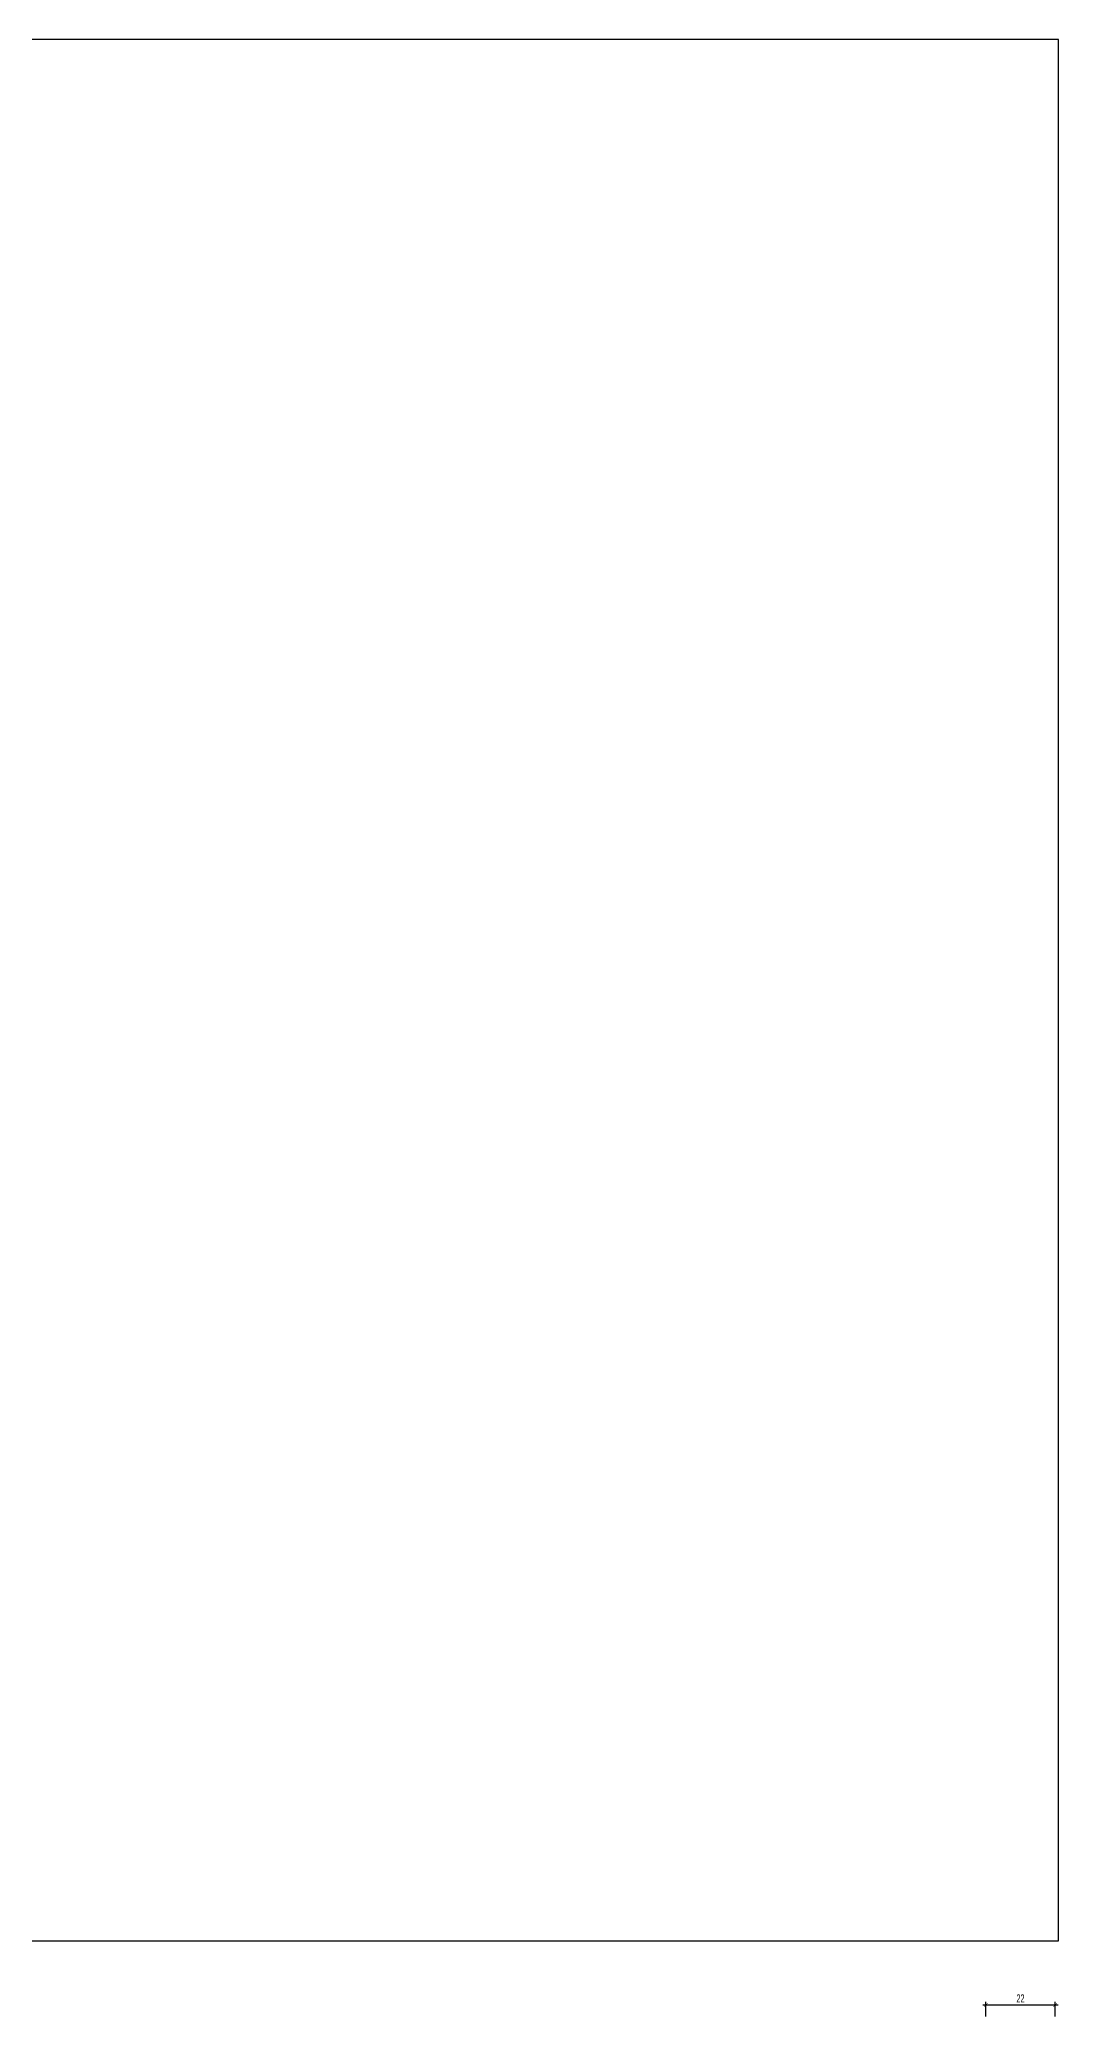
# Model space of a CAD drawing. Header units: millimetres. Extents: x -146681 to 1327256, y -72704 to 46237.
# Drawn here: x -145144 to -144826, y -43481 to -42864 of the extents above; entities that cross this region are included whole.
import ezdxf

# ---------------------------------------------------------------- set-up
doc = ezdxf.new("R2010")
doc.units = ezdxf.units.MM
doc.header["$MEASUREMENT"] = 0
doc.layers.add('KC2-THIN', color=8, linetype='Continuous')
doc.styles.add('KC2 - Dim', font='unicode.shx', dxfattribs={"width": 0.6})
doc.dimstyles.new('KC2_A1_1-1', dxfattribs={"dimtxt": 2.5, "dimasz": 1.1, "dimexe": 1, "dimexo": 0, "dimgap": 0.8, "dimtad": 1, "dimdec": 0, "dimzin": 0, "dimdsep": 46, "dimtxsty": 'KC2 - Dim', "dimblk": 'ARCHTICK', "dimcen": 0.09, "dimdle": 1, "dimclrd": 8, "dimclre": 8, "dimclrt": 31, "dimadec": 0, "dimazin": 0, "dimtfac": 1, "dimtdec": 0, "dimtofl": 0, "dimtmove": 0, "dimatfit": 3, "dimldrblk": 'ARCHTICK', "dimfxl": 1, "dimtfill": 1, "dimtolj": 1, "dimtzin": 0, "dimarcsym": 0})

# ---------------------------------------------------------------- blocks, each defined once
blk = doc.blocks.new('_ArchTick')
at = {"color": 0, "const_width": 0.15}
blk.add_lwpolyline([(-0.5, -0.5), (0.5, 0.5)], dxfattribs=at)
blk = doc.blocks.new('*D19')
at = {"layer": 'Defpoints', "color": 0, "transparency": 16777216}
for p in [(-144826.86, -43477.66), (-144848.46, -43481.26), (-144826.86, -43481.26)]:
    blk.add_point(p, dxfattribs=at)
at = {"layer": 'KC2-THIN', "color": 8, "lineweight": -2, "transparency": 16777216}
for p, q in [((-144849.46, -43477.66), (-144825.86, -43477.66)), ((-144848.46, -43481.26), (-144848.46, -43476.66)), ((-144826.86, -43481.26), (-144826.86, -43476.66))]:
    blk.add_line(p, q, dxfattribs=at)
at = {"layer": 'KC2-THIN', "color": 8, "lineweight": -2, "transparency": 16777216, "xscale": 1.1, "yscale": 1.1, "zscale": 1.1, "rotation": 180}
blk.add_blockref('_ArchTick', (-144848.46, -43477.66), dxfattribs=at)
at = {"layer": 'KC2-THIN', "color": 8, "lineweight": -2, "transparency": 16777216, "xscale": 1.1, "yscale": 1.1, "zscale": 1.1}
blk.add_blockref('_ArchTick', (-144826.86, -43477.66), dxfattribs=at)
at = {"layer": 'KC2-THIN', "color": 31, "transparency": 16777216, "insert": (-144837.66, -43475.61), "char_height": 2.5, "attachment_point": 5, "style": 'KC2 - Dim', "bg_fill": 3, "box_fill_scale": 1.25, "bg_fill_color": 256, "bg_fill_true_color": 13158600, "bg_fill_transparency": 0}
blk.add_mtext('\\A1;22', dxfattribs=at)

msp = doc.modelspace()

# ---------------------------------------------------------------- linework, layer by layer
msp.add_lwpolyline([(-145666.82, -43457.64), (-144825.82, -43457.64), (-144825.82, -42863.64), (-145666.82, -42863.64)], close=True)

# ---------------------------------------------------------------- dimensions: what is measured, and where the dimension line sits
at = {"layer": 'KC2-THIN'}
dim = msp.add_linear_dim(base=(-144826.86, -43477.66), p1=(-144848.46, -43481.26), p2=(-144826.86, -43481.26), dimstyle='KC2_A1_1-1', dxfattribs=at)
dim.commit()
dim.dimension.update_dxf_attribs({"geometry": '*D19', "text_midpoint": (-144837.66, -43475.61)})

doc.saveas('drawing.dxf')
